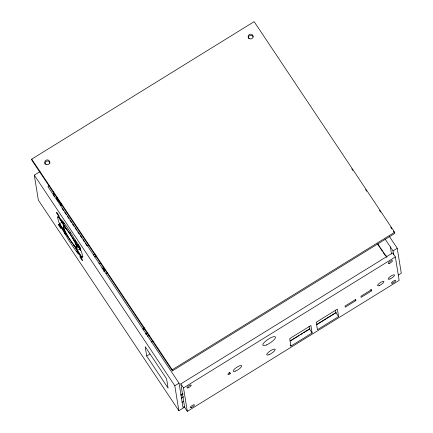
<?xml version="1.0" encoding="UTF-8"?>
<svg xmlns="http://www.w3.org/2000/svg" width="433" height="433" viewBox="0 0 433 433"><rect width="100%" height="100%" fill="white"/><g stroke="black" fill="none" stroke-linecap="round" stroke-linejoin="round"><path stroke-width="0.65" d="M76.868 247.14L76.798 247.763L76.273 247.654C70.817 241.619 65.648 234.318 63.559 226.459L64.079 226.562C69.637 232.402 74.005 239.606 76.868 247.14L78.46 246.155M31.712 159.149L254.144 21.65L394.658 232.267L394.836 233.387L172.404 370.886L31.89 160.27L31.712 159.149L172.226 369.771L172.404 370.886M184.604 407.172L178.856 410.728L38.342 200.106L34.304 175.159L40.053 171.609M49.021 185.892L47.906 186.585L179.051 383.162L182.975 407.361L184.696 406.295M53.443 194.168L54.547 193.486M60.274 205.697L61.941 204.668M62.222 222.113L59.57 223.747L64.03 230.432L62.942 223.731L58.487 217.047M75.196 239.931L75.596 242.415L63.554 224.359L64.609 223.704M64.961 225.869L63.905 226.524L63.613 224.732L66.839 229.566M66.217 233.631L65.161 234.285L64.761 231.807L76.803 249.857L77.204 252.342M69.572 233.387L70.633 232.732M80.327 249.505L76.268 243.416L77.323 242.761M82.925 256.515L81.869 257.17L77.41 250.49L80.056 248.851M88.705 244.786L87.038 245.82L85.555 243.59M78.898 252.466L77.837 253.121L77.469 250.864L81.534 256.953M93.317 255.01L95.038 253.949M94.659 257.013L96.375 255.952M98.908 263.811L100.624 262.75M106.085 273.726L107.227 273.017M142.885 328.885L144.6 327.824M143.069 330.006L144.784 328.945M146.181 334.244L147.897 333.183M147.518 336.246L149.233 335.185M151.371 342.021L153.093 340.955M146.69 356.029L145.185 346.719L166.597 378.815L168.101 388.12L146.69 356.029L149.867 354.064M172.226 369.771L394.658 232.267M178.856 410.728L174.818 385.781L179.051 383.162M393.646 254.821L393.012 250.896L397.25 248.277L389.381 236.483M180.842 383.882L392.682 252.926L395.361 256.942L399.156 280.395L187.316 411.35L184.642 407.339L180.842 383.882L183.516 387.892L187.316 411.35M183.516 387.892L395.361 256.942M180.81 394.652L182.531 393.592M180.929 395.399L183.224 393.981M181.357 398.187L183.657 396.769M182.022 402.284L183.749 401.218M289.98 340.993L309.443 328.961L309.043 326.477M316.458 324.626L335.927 312.588L335.526 310.109M291.1 340.522L299.154 335.543M300.307 334.833L302.607 333.41M303.755 332.696L310.082 328.788M316.983 324.517L335.965 312.788M355.823 300.632L345.231 307.176L345.052 306.061L355.645 299.512L355.823 300.632L355.157 299.625M371.714 290.808L361.122 297.357L360.938 296.237L371.53 289.693L371.714 290.808L370.708 289.304M398.414 275.004L401.288 273.223L397.25 248.277M290.938 346.064L312.123 332.972L310.916 325.524L289.731 338.617L290.938 346.064L290.267 345.063M338.601 316.599L317.416 329.697L316.214 322.249L337.399 309.157L338.601 316.599L335.927 312.588M351.748 168.794L352.868 170.483M365.609 189.578L366.735 191.262M379.476 210.357L380.596 212.046M390.718 227.206L391.838 228.895M393.337 231.141L394.463 232.824M385.094 239.027L393.012 250.896M385.565 254.956L387.021 257.142M377.749 243.795L386.669 257.164M377.868 244.537L379.725 247.324M380.472 248.439L382.328 251.227M383.075 252.336L384.932 255.124M309.443 328.961L312.123 332.972M229.171 372.293L230.177 373.798A2.506 0.693 -33.7 0 1 227.937 374.361A2.506 0.693 -33.7 0 1 229.934 372.31L230.177 373.798M61.665 205.615L57.205 198.926A2.506 2.392 -9.2 0 1 56.875 197.129M58.439 201.345L57.324 199.673A2.506 2.392 -9.2 0 1 56.999 197.87M60.295 204.132L61.042 205.247M62.136 208.484L63.624 210.714M64.739 212.386L66.222 214.616M67.337 216.284L68.825 218.513M69.94 220.186L71.429 222.416M72.544 224.088L74.032 226.313M75.147 227.985L76.63 230.215M77.745 231.888L79.234 234.118M80.349 235.79L81.837 238.015M82.952 239.687L84.44 241.917M34.304 175.159L174.818 385.781M58.823 217.269L62.882 223.358L62.514 221.095M72.43 237.95L75.656 242.783L75.948 244.58M80.782 250.469L76.327 243.79L77.41 250.49M67.921 236.266L64.696 231.433L64.398 229.571M73.518 244.65L76.744 249.484L76.452 247.692M60.025 224.716L64.089 230.805L64.457 233.062M390.333 246.886L391.492 254.019M75.899 241.154L76.268 243.416M63.153 221.88L63.554 224.359M53.351 191.413L54.19 196.593M45.054 164.15A2.506 2.392 -9.2 0 1 47.018 161.049A2.506 2.392 -9.2 0 1 49.952 163.273M248.423 38.434A2.506 2.392 -9.2 0 1 250.068 35.409A2.506 2.392 -9.2 0 1 253.208 36.94M61.085 205.161A2.506 2.392 -9.2 0 1 60.393 204.122M60.284 203.51A2.506 2.392 -9.2 0 1 60.344 202.888M60.647 204.749A2.506 2.392 -9.2 0 1 61.248 203.64M102.594 268.844A2.506 2.392 -9.2 0 1 104.548 271.058M145.434 333.989A2.506 2.392 -9.2 0 1 146.089 334.038M103.509 270.912A2.506 2.392 -9.2 0 1 104.044 271.264M145.964 333.291A2.506 2.392 -9.2 0 1 147.112 333.854M101.82 268.054A2.506 2.392 -9.2 0 1 104.142 271.529M57.6 216.873C58.466 224.976 64.306 231.899 67.992 239.011C72.197 245.3 76.04 252.087 81.761 257.148L82.752 257.348C81.891 249.24 76.051 242.318 72.36 235.206C68.154 228.922 64.317 222.129 58.596 217.068L57.6 216.873M46.098 164.421A2.506 2.392 -9.2 0 0 49.768 162.153A2.506 2.392 -9.2 0 0 45.925 160.28A2.506 2.392 -9.2 0 0 46.098 164.421M249.468 38.705A2.506 2.392 -9.2 0 0 253.137 36.437A2.506 2.392 -9.2 0 0 249.294 34.564A2.506 2.392 -9.2 0 0 249.468 38.705M58.731 225.025A2.506 0.303 58.3 0 0 61.048 228.5A2.506 0.303 58.3 0 0 59.705 225.642A2.506 0.303 58.3 0 0 58.731 225.025M80.143 257.115A2.506 0.303 58.3 0 0 82.459 260.59A2.506 0.303 58.3 0 0 81.117 257.738A2.506 0.303 58.3 0 0 80.143 257.115M78.211 245.202A2.506 0.303 58.3 0 0 80.527 248.677A2.506 0.303 58.3 0 0 79.19 245.825A2.506 0.303 58.3 0 0 78.211 245.202M56.799 213.112A2.506 0.303 58.3 0 0 59.115 216.581A2.506 0.303 58.3 0 0 57.778 213.729A2.506 0.303 58.3 0 0 56.799 213.112M188.16 387.779A2.506 0.693 -33.7 0 0 191.234 385.17A2.506 0.693 -33.7 0 0 187.954 386.49A2.506 0.693 -33.7 0 0 188.16 387.779M191.359 407.513A2.506 0.693 -33.7 0 0 194.428 404.904A2.506 0.693 -33.7 0 0 191.148 406.224A2.506 0.693 -33.7 0 0 191.359 407.513M392.607 283.106A2.506 0.693 -33.7 0 0 395.681 280.497A2.506 0.693 -33.7 0 0 392.395 281.818A2.506 0.693 -33.7 0 0 392.607 283.106M389.408 263.378A2.506 0.693 -33.7 0 0 392.482 260.763A2.506 0.693 -33.7 0 0 389.202 262.084A2.506 0.693 -33.7 0 0 389.408 263.378M235.557 371.07A5.017 1.386 -33.7 0 0 241.706 365.853A5.017 1.386 -33.7 0 0 235.141 368.488A5.017 1.386 -33.7 0 0 235.557 371.07M379.308 285.542A3.762 1.039 -33.7 0 0 383.919 281.623A3.762 1.039 -33.7 0 0 378.994 283.604A3.762 1.039 -33.7 0 0 379.308 285.542M389.9 278.993A3.762 1.039 -33.7 0 0 394.512 275.079A3.762 1.039 -33.7 0 0 389.586 277.055A3.762 1.039 -33.7 0 0 389.9 278.993M266.295 344.998A7.523 2.073 -33.7 0 0 275.512 337.166A7.523 2.073 -33.7 0 0 265.667 341.128A7.523 2.073 -33.7 0 0 266.295 344.998M269.028 354.681A5.017 1.386 -33.7 0 0 275.177 349.463A5.017 1.386 -33.7 0 0 268.612 352.099A5.017 1.386 -33.7 0 0 269.028 354.681"/></g></svg>
